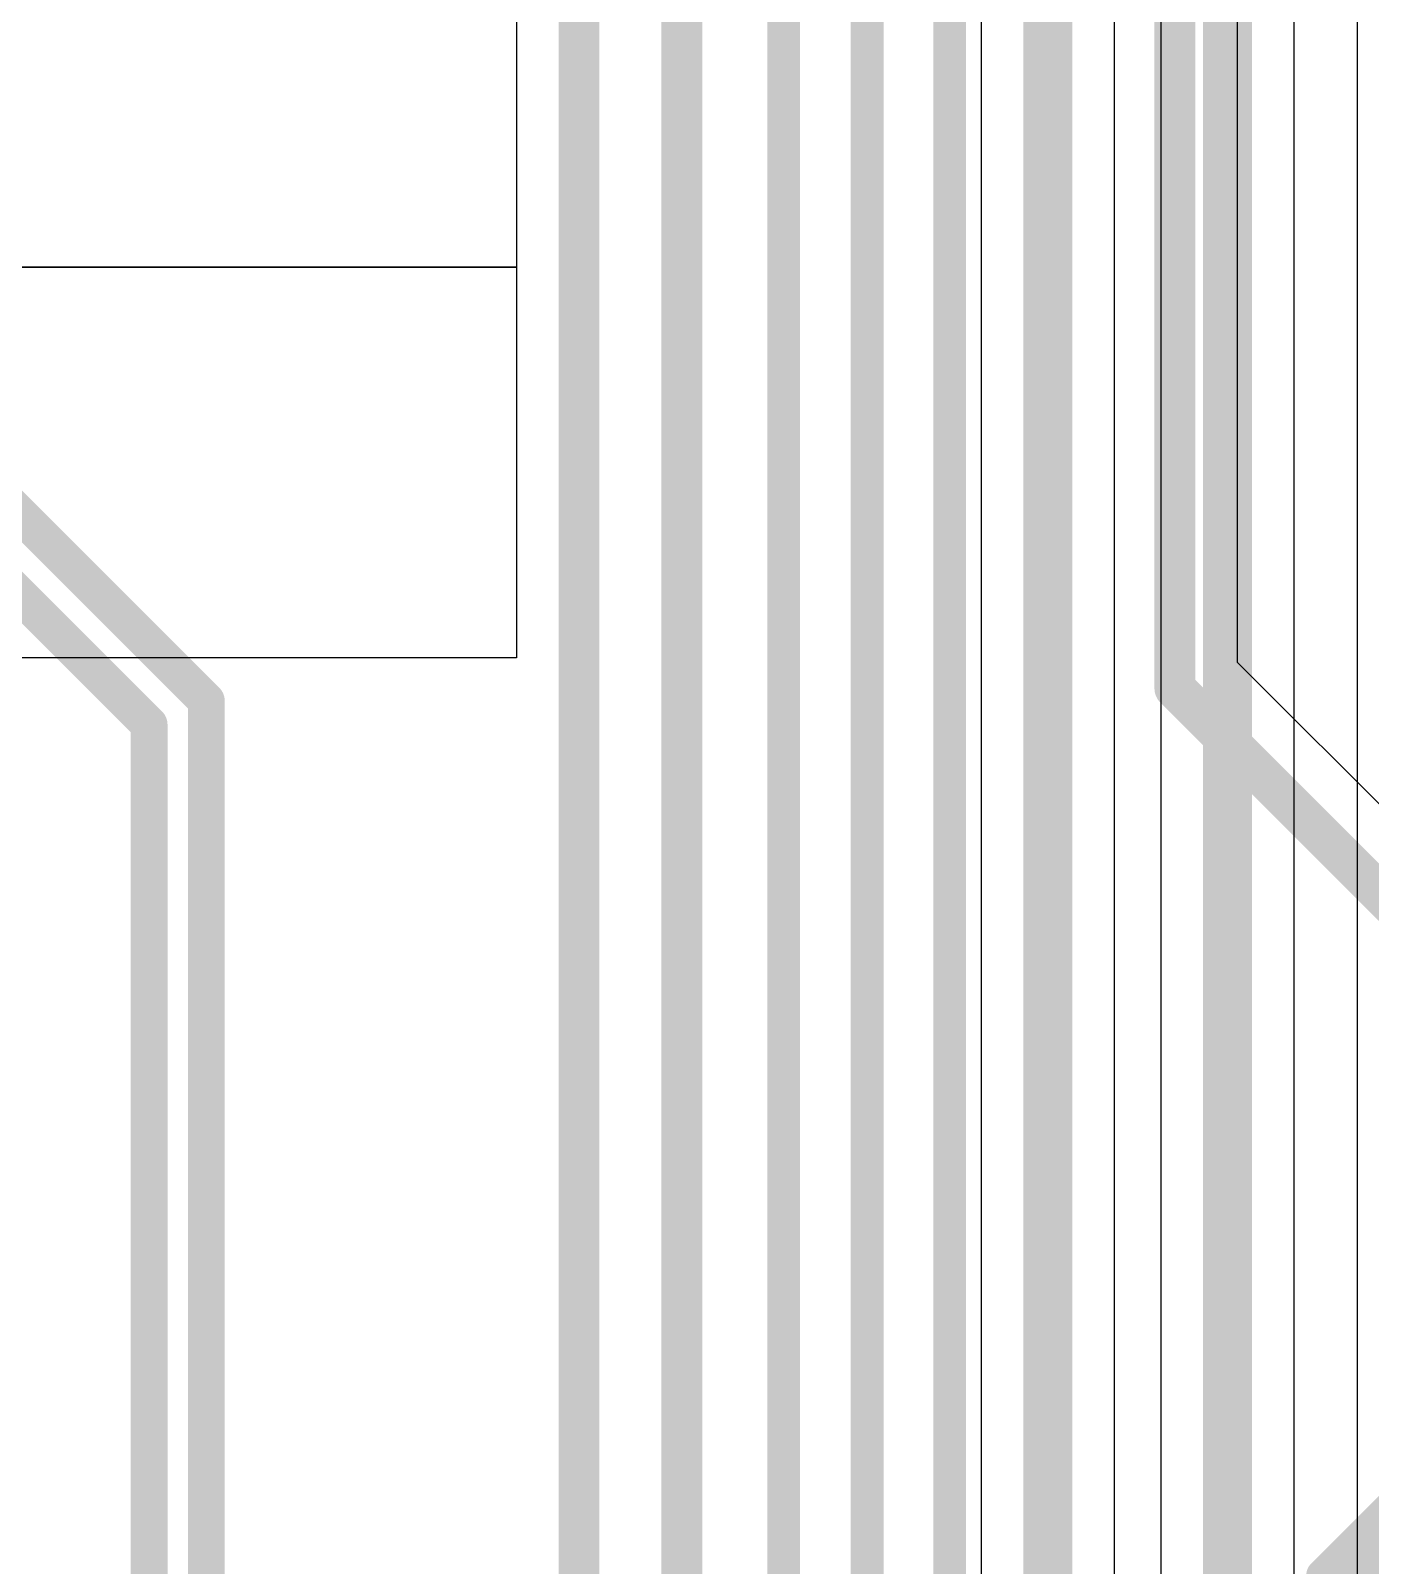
# Model space of a CAD drawing. Header units: inches. Extents: x 0 to 5401, y 0 to 5414.
# Drawn here: x 91.64 to 99.97, y 56.56 to 66.1 of the extents above; entities that cross this region are included whole.
import ezdxf

# ---------------------------------------------------------------- set-up
doc = ezdxf.new("R2010")
doc.units = ezdxf.units.IN
for name, color, linetype in [('Bottom Layer', 5, 'Continuous'), ('Top Layer', 1, 'Continuous'), ('Top Overlay', 2, 'Continuous'), ('Top Paste', 8, 'Continuous'), ('Top Solder', 216, 'Continuous')]:
    doc.layers.add(name, color=color, linetype=linetype)

# ---------------------------------------------------------------- blocks, each defined once
blk = doc.blocks.new('T__________36')
at = {"layer": 'Top Layer'}
blk.add_hatch(color=1, dxfattribs=at).paths.add_polyline_path([(0.3809999999999999, 0.7619999999999999), (-0.3809999999999999, 0.7619999999999999), (-0.7619999999999999, 0.3809999999999999), (-0.7619999999999999, -0.3809999999999999), (-0.3809999999999999, -0.7619999999999999), (0.3809999999999999, -0.7619999999999999), (0.7619999999999999, -0.3809999999999999), (0.7619999999999999, 0.3809999999999999)])
at = {"layer": 'Top Paste'}
blk.add_hatch(color=8, dxfattribs=at).paths.add_polyline_path([(0.3809999999999999, 0.7619999999999999), (-0.3809999999999999, 0.7619999999999999), (-0.7619999999999999, 0.3809999999999999), (-0.7619999999999999, -0.3809999999999999), (-0.3809999999999999, -0.7619999999999999), (0.3809999999999999, -0.7619999999999999), (0.7619999999999999, -0.3809999999999999), (0.7619999999999999, 0.3809999999999999)])
at = {"layer": 'Top Solder'}
blk.add_hatch(color=216, dxfattribs=at).paths.add_polyline_path([(0.4318, 0.8636), (-0.4318, 0.8636), (-0.8636, 0.4318), (-0.8636, -0.4318), (-0.4318, -0.8636), (0.4318, -0.8636), (0.8636, -0.4318), (0.8636, 0.4318)])
at = {"layer": 'Top Overlay'}
for points in [[(-0.9397999999999999, 0.4318, 0.1999996, 0.1999996, 0), (-0.4318, 0.9397999999999999, 0.1999996, 0.1999996, 0)], [(-0.4318, 0.9397999999999999, 0.1999996, 0.1999996, 0), (0.4318, 0.9397999999999999, 0.1999996, 0.1999996, 0)], [(0.4318, 0.9397999999999999, 0.1999996, 0.1999996, 0), (0.9397999999999999, 0.4318, 0.1999996, 0.1999996, 0)], [(-0.9397999999999999, -0.4318, 0.1999996, 0.1999996, 0), (-0.9397999999999999, 0.4318, 0.1999996, 0.1999996, 0)], [(0.9397999999999999, -0.4318, 0.1999996, 0.1999996, 0), (0.9397999999999999, 0.4318, 0.1999996, 0.1999996, 0)], [(-0.9397999999999999, -0.4318, 0.1999996, 0.1999996, 0), (-0.4318, -0.9397999999999999, 0.1999996, 0.1999996, 0)], [(0.4318, -0.9397999999999999, 0.1999996, 0.1999996, 0), (0.9397999999999999, -0.4318, 0.1999996, 0.1999996, 0)], [(-0.4318, -0.9397999999999999, 0.1999996, 0.1999996, 0), (0.4318, -0.9397999999999999, 0.1999996, 0.1999996, 0)]]:
    blk.add_lwpolyline(points, format="xyseb", dxfattribs=at)
for points in [[(-0.4817998999999999, 0.9397999999999999, 0.0999998, 0.0999998, 1), (-0.3818001, 0.9397999999999999, 0.0999998, 0.0999998, 1)], [(-0.4817998999999999, 0.9397999999999999, 0.0999998, 0.0999998, 1), (-0.3818001, 0.9397999999999999, 0.0999998, 0.0999998, 1)], [(0.3818001, 0.9397999999999999, 0.0999998, 0.0999998, 1), (0.4817998999999999, 0.9397999999999999, 0.0999998, 0.0999998, 1)], [(0.3818001, 0.9397999999999999, 0.0999998, 0.0999998, 1), (0.4817998999999999, 0.9397999999999999, 0.0999998, 0.0999998, 1)], [(-0.9897999000000001, 0.4318, 0.0999998, 0.0999998, 1), (-0.8898001, 0.4318, 0.0999998, 0.0999998, 1)], [(-0.9897999000000001, 0.4318, 0.0999998, 0.0999998, 1), (-0.8898001, 0.4318, 0.0999998, 0.0999998, 1)], [(0.8898001, 0.4318, 0.0999998, 0.0999998, 1), (0.9897999000000001, 0.4318, 0.0999998, 0.0999998, 1)], [(0.8898001, 0.4318, 0.0999998, 0.0999998, 1), (0.9897999000000001, 0.4318, 0.0999998, 0.0999998, 1)], [(-0.9897999000000001, -0.4318, 0.0999998, 0.0999998, 1), (-0.8898001, -0.4318, 0.0999998, 0.0999998, 1)], [(-0.9897999000000001, -0.4318, 0.0999998, 0.0999998, 1), (-0.8898001, -0.4318, 0.0999998, 0.0999998, 1)], [(0.8898001, -0.4318, 0.0999998, 0.0999998, 1), (0.9897999000000001, -0.4318, 0.0999998, 0.0999998, 1)], [(0.8898001, -0.4318, 0.0999998, 0.0999998, 1), (0.9897999000000001, -0.4318, 0.0999998, 0.0999998, 1)], [(-0.4817998999999999, -0.9397999999999999, 0.0999998, 0.0999998, 1), (-0.3818001, -0.9397999999999999, 0.0999998, 0.0999998, 1)], [(-0.4817998999999999, -0.9397999999999999, 0.0999998, 0.0999998, 1), (-0.3818001, -0.9397999999999999, 0.0999998, 0.0999998, 1)], [(0.3818001, -0.9397999999999999, 0.0999998, 0.0999998, 1), (0.4817998999999999, -0.9397999999999999, 0.0999998, 0.0999998, 1)], [(0.3818001, -0.9397999999999999, 0.0999998, 0.0999998, 1), (0.4817998999999999, -0.9397999999999999, 0.0999998, 0.0999998, 1)]]:
    blk.add_lwpolyline(points, format="xyseb", close=True, dxfattribs=at)

msp = doc.modelspace()

# ---------------------------------------------------------------- linework, layer by layer
at = {"layer": 'Bottom Layer'}
for p, q in [((99.88511392, 77.0683117), (99.88511392, 23.95074712)), ((99.49463972, 23.72379812), (99.49463972, 76.6241292)), ((98.66591392, 76.45249378), (98.66591392, 23.72379812)), ((98.37703972, 24.01344448), (98.37703972, 75.93417376)), ((97.54831392, 75.76253833999999), (97.54831392, 24.1850799))]:
    msp.add_line(p, q, dxfattribs=at)
for points in [[(99.08027682, 23.35468786, 0.3048, 0.3048, 0), (99.08027682, 76.6241292, 0.3048, 0.3048, 0)], [(97.96267682, 24.01344448, 0.3048, 0.3048, 0), (97.96267682, 75.93417376, 0.3048, 0.3048, 0)]]:
    msp.add_lwpolyline(points, format="xyseb", dxfattribs=at)
at = {"layer": 'Top Layer'}
for p, q in [((99.14121904, 62.1731929), (99.14121904, 75.26638236)), ((94.65995292, 68.95660833999999), (94.65995292, 64.63100865999999)), ((84.65348576, 64.63100865999999), (94.65995292, 64.63100865999999)), ((94.65995292, 64.63100865999999), (90.70143911999999, 64.63100865999999)), ((94.65995292, 64.63100865999999), (94.65995292, 62.2014123)), ((94.65995292, 62.2014123), (84.65348576, 62.2014123)), ((100.27074942, 61.04366506), (99.14121904, 62.1731929))]:
    msp.add_line(p, q, dxfattribs=at)
for points in [[(98.75275398, 62.01228644, 0.254, 0.254, 0), (98.75275398, 75.26638236, 0.254, 0.254, 0)], [(97.94324582, 55.82977403999999, 0.2032, 0.2032, 0), (97.94324582, 74.88195843999999, 0.2032, 0.2032, 0)], [(97.35329526, 55.59543364, 0.2032, 0.2032, 0), (97.35329526, 74.61092012, 0.2032, 0.2032, 0)], [(96.83968693999999, 55.29195444, 0.2032, 0.2032, 0), (96.83968693999999, 74.47867248, 0.2032, 0.2032, 0)], [(96.32105958, 55.09861979999999, 0.2032, 0.2032, 0), (96.32105958, 74.33501516, 0.2032, 0.2032, 0)], [(95.68711622, 54.67117843999999, 0.254, 0.254, 0), (95.68711622, 74.12117764, 0.254, 0.254, 0)], [(95.04841798, 54.34723699999999, 0.254, 0.254, 0), (95.04841798, 73.67132332, 0.254, 0.254, 0)], [(91.4246076, 63.24080823999999, 0.2286, 0.2286, 0), (92.73140965999998, 61.93400617999999, 0.2286, 0.2286, 0)], [(91.27731553999999, 62.88520824, 0.2286, 0.2286, 0), (92.37580966, 61.78671412, 0.2286, 0.2286, 0)], [(92.73140965999998, 53.21214656, 0.2286, 0.2286, 0), (92.73140965999998, 61.93400617999999, 0.2286, 0.2286, 0)], [(98.75275398, 62.01228644, 0.254, 0.254, 0), (100.10984042, 60.65519999999999, 0.254, 0.254, 0)], [(92.37580966, 53.0648545, 0.2286, 0.2286, 0), (92.37580966, 61.78671412, 0.2286, 0.2286, 0)]]:
    msp.add_lwpolyline(points, format="xyseb", dxfattribs=at)
for points in [[(92.67425966, 61.93400617999999, 0.1143, 0.1143, 1), (92.78855965999999, 61.93400617999999, 0.1143, 0.1143, 1)], [(92.67425966, 61.93400617999999, 0.1143, 0.1143, 1), (92.78855965999999, 61.93400617999999, 0.1143, 0.1143, 1)], [(98.68925397999999, 62.01228644, 0.127, 0.127, 1), (98.81625397999998, 62.01228644, 0.127, 0.127, 1)], [(98.68925397999999, 62.01228644, 0.127, 0.127, 1), (98.81625397999998, 62.01228644, 0.127, 0.127, 1)], [(92.31865966, 61.78671412, 0.1143, 0.1143, 1), (92.43295966, 61.78671412, 0.1143, 0.1143, 1)], [(92.31865966, 61.78671412, 0.1143, 0.1143, 1), (92.43295966, 61.78671412, 0.1143, 0.1143, 1)]]:
    msp.add_lwpolyline(points, format="xyseb", close=True, dxfattribs=at)

# ---------------------------------------------------------------- block references
msp.add_blockref('T__________36', (100.6094127, 56.06401029999999))

doc.saveas('drawing.dxf')
